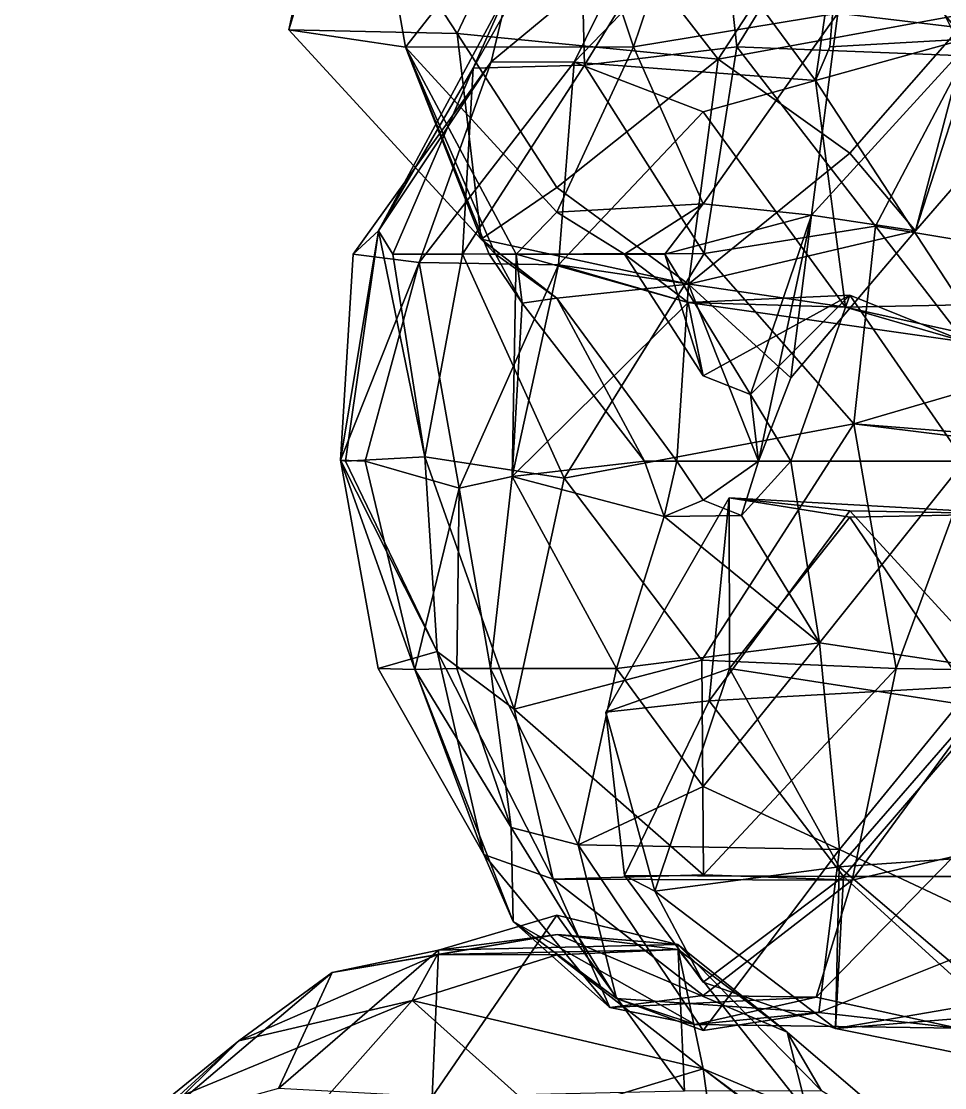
# Model space of a CAD drawing. Extents: x 290095 to 295679, y 4553756 to 4561441.
# Drawn here: x 293830.6 to 293909.9, y 4558870.9 to 4558962.6 of the extents above; entities that cross this region are included whole.
import ezdxf

# ---------------------------------------------------------------- set-up
doc = ezdxf.new("R2010")
doc.units = 0
doc.layers.add('Au_ppm_Pref_-_0_5', color=7, linetype='CONTINUOUS')

msp = doc.modelspace()

# ---------------------------------------------------------------- linework, layer by layer
at = {"layer": 'Au_ppm_Pref_-_0_5'}
for points in [[(293853.55, 4558961.841, 1805.555), (293859.778, 4558982.198, 1805.772), (293863.592, 4558960.343, 1811.355)], [(293853.55, 4558961.841, 1805.555), (293857.13, 4558978.192, 1802.323), (293859.778, 4558982.198, 1805.772)], [(293877.357, 4558977.91, 1811.218), (293863.592, 4558960.343, 1811.355), (293859.778, 4558982.198, 1805.772)], [(293917.647, 4558979.969, 1792.806), (293916.739, 4558962.187, 1787.396), (293905.544, 4558980.67, 1787.134)], [(293905.544, 4558980.67, 1787.134), (293916.739, 4558962.187, 1787.396), (293907.352, 4558968.249, 1781.797)], [(293853.55, 4558961.841, 1805.555), (293868.032, 4558961.529, 1800.212), (293857.13, 4558978.192, 1802.323)], [(293857.13, 4558978.192, 1802.323), (293868.032, 4558961.529, 1800.212), (293875.884, 4558978.121, 1799.441)], [(293890.455, 4558959.317, 1799.052), (293903.067, 4558978.685, 1798.975), (293875.884, 4558978.121, 1799.441)], [(293877.357, 4558977.91, 1811.218), (293889.194, 4558978.193, 1817.424), (293883.177, 4558960.374, 1814.326)], [(293889.194, 4558978.193, 1817.424), (293900.759, 4558963.284, 1815.98), (293883.177, 4558960.374, 1814.326)], [(293903.067, 4558978.685, 1798.975), (293890.455, 4558959.317, 1799.052), (293912.404, 4558963.328, 1801.533)], [(293911.683, 4558961.048, 1836.749), (293921.408, 4558978.192, 1837.879), (293901.192, 4558973.811, 1836.433)], [(293920.19, 4558978.192, 1862.211), (293911.703, 4558959.61, 1860.698), (293902.694, 4558977.633, 1858.944)], [(293877.357, 4558977.91, 1811.218), (293883.177, 4558960.374, 1814.326), (293863.592, 4558960.343, 1811.355)], [(293890.455, 4558959.317, 1799.052), (293875.884, 4558978.121, 1799.441), (293868.032, 4558961.529, 1800.212)], [(293902.694, 4558977.633, 1858.944), (293892.067, 4558960.374, 1857.649), (293890.248, 4558977.217, 1852.758)], [(293902.694, 4558977.633, 1858.944), (293911.703, 4558959.61, 1860.698), (293892.067, 4558960.374, 1857.649)], [(293890.248, 4558977.217, 1852.758), (293878.967, 4558958.811, 1852.141), (293878.576, 4558974.713, 1846.33)], [(293892.067, 4558960.374, 1857.649), (293878.967, 4558958.811, 1852.141), (293890.248, 4558977.217, 1852.758)], [(293878.967, 4558958.811, 1852.141), (293869.413, 4558958.543, 1846.148), (293878.576, 4558974.713, 1846.33)], [(293872.449, 4558965.361, 1840.258), (293878.576, 4558974.713, 1846.33), (293869.413, 4558958.543, 1846.148)], [(293901.192, 4558973.811, 1836.433), (293889.184, 4558970.587, 1831.847), (293898.837, 4558957.495, 1830.481)], [(293900.078, 4558960.374, 1835.251), (293901.192, 4558973.811, 1836.433), (293898.837, 4558957.495, 1830.481)], [(293900.078, 4558960.374, 1835.251), (293911.683, 4558961.048, 1836.749), (293901.192, 4558973.811, 1836.433)], [(293883.027, 4558969.082, 1835.251), (293878.09, 4558959.053, 1829.887), (293889.184, 4558970.587, 1831.847)], [(293889.184, 4558970.587, 1831.847), (293878.09, 4558959.053, 1829.887), (293898.837, 4558957.495, 1830.481)], [(293870.959, 4558959.078, 1836.226), (293883.027, 4558969.082, 1835.251), (293872.449, 4558965.361, 1840.258)], [(293883.027, 4558969.082, 1835.251), (293870.959, 4558959.078, 1836.226), (293878.09, 4558959.053, 1829.887)], [(293907.352, 4558968.249, 1781.797), (293927.282, 4558961.132, 1781.952), (293911.249, 4558968.665, 1777.144)], [(293916.739, 4558962.187, 1787.396), (293927.282, 4558961.132, 1781.952), (293907.352, 4558968.249, 1781.797)], [(293913.02, 4558961.807, 1811.233), (293900.759, 4558963.284, 1815.98), (293924.885, 4558966.465, 1816.392)], [(293870.959, 4558959.078, 1836.226), (293872.449, 4558965.361, 1840.258), (293861.27, 4558944.551, 1841.165)], [(293872.449, 4558965.361, 1840.258), (293869.413, 4558958.543, 1846.148), (293861.27, 4558944.551, 1841.165)], [(293889.184, 4558946.879, 1815.993), (293883.177, 4558960.374, 1814.326), (293900.759, 4558963.284, 1815.98)], [(293889.184, 4558946.879, 1815.993), (293900.759, 4558963.284, 1815.98), (293898.493, 4558945.903, 1810.1)], [(293912.404, 4558963.328, 1801.533), (293890.455, 4558959.317, 1799.052), (293901.783, 4558951.231, 1802.507)], [(293913.02, 4558961.807, 1811.233), (293898.493, 4558945.903, 1810.1), (293900.759, 4558963.284, 1815.98)], [(293901.783, 4558951.231, 1802.507), (293907.438, 4558944.562, 1805.555), (293912.404, 4558963.328, 1801.533)], [(293912.404, 4558963.328, 1801.533), (293907.438, 4558944.562, 1805.555), (293923.473, 4558963.085, 1805.886)], [(293913.02, 4558961.807, 1811.233), (293923.473, 4558963.085, 1805.886), (293907.438, 4558944.562, 1805.555)], [(293853.55, 4558961.841, 1805.555), (293863.592, 4558960.343, 1811.355), (293870.092, 4558943.84, 1805.555)], [(293853.55, 4558961.841, 1805.555), (293870.092, 4558943.84, 1805.555), (293868.032, 4558961.529, 1800.212)], [(293913.02, 4558961.807, 1811.233), (293907.438, 4558944.562, 1805.555), (293898.493, 4558945.903, 1810.1)], [(293876.585, 4558948.278, 1801.523), (293890.455, 4558959.317, 1799.052), (293868.032, 4558961.529, 1800.212)], [(293868.032, 4558961.529, 1800.212), (293870.092, 4558943.84, 1805.555), (293876.585, 4558948.278, 1801.523)], [(293911.683, 4558961.048, 1836.749), (293900.078, 4558960.374, 1835.251), (293898.837, 4558957.495, 1830.481)], [(293911.683, 4558961.048, 1836.749), (293898.837, 4558957.495, 1830.481), (293911.456, 4558938.198, 1829.509)], [(293863.592, 4558960.343, 1811.355), (293883.177, 4558960.374, 1814.326), (293876.585, 4558946.148, 1812.691)], [(293870.092, 4558943.84, 1805.555), (293863.592, 4558960.343, 1811.355), (293871.33, 4558942.556, 1809.017)], [(293871.33, 4558942.556, 1809.017), (293863.592, 4558960.343, 1811.355), (293870.778, 4558942.556, 1811.494)], [(293870.778, 4558942.556, 1811.494), (293863.592, 4558960.343, 1811.355), (293873.089, 4558942.556, 1813.142)], [(293873.089, 4558942.556, 1813.142), (293863.592, 4558960.343, 1811.355), (293876.585, 4558946.148, 1812.691)], [(293889.184, 4558946.879, 1815.993), (293876.585, 4558946.148, 1812.691), (293883.177, 4558960.374, 1814.326)], [(293892.067, 4558960.374, 1857.649), (293889.256, 4558942.596, 1853.019), (293878.967, 4558958.811, 1852.141)], [(293892.067, 4558960.374, 1857.649), (293904.001, 4558944.968, 1857.16), (293889.256, 4558942.596, 1853.019)], [(293892.067, 4558960.374, 1857.649), (293911.703, 4558959.61, 1860.698), (293904.001, 4558944.968, 1857.16)], [(293870.959, 4558959.078, 1836.226), (293861.27, 4558944.551, 1841.165), (293859.094, 4558942.556, 1835.251)], [(293870.959, 4558959.078, 1836.226), (293859.094, 4558942.556, 1835.251), (293864.756, 4558941.832, 1829.526)], [(293870.959, 4558959.078, 1836.226), (293864.756, 4558941.832, 1829.526), (293878.09, 4558959.053, 1829.887)], [(293878.09, 4558959.053, 1829.887), (293864.756, 4558941.832, 1829.526), (293876.745, 4558941.626, 1823.191)], [(293890.455, 4558959.317, 1799.052), (293876.585, 4558948.278, 1801.523), (293887.91, 4558939.981, 1804.298)], [(293878.09, 4558959.053, 1829.887), (293876.745, 4558941.626, 1823.191), (293889.184, 4558954.785, 1825.236)], [(293898.837, 4558957.495, 1830.481), (293878.09, 4558959.053, 1829.887), (293889.184, 4558954.785, 1825.236)], [(293890.455, 4558959.317, 1799.052), (293887.91, 4558939.981, 1804.298), (293901.783, 4558951.231, 1802.507)], [(293904.001, 4558944.968, 1857.16), (293911.703, 4558959.61, 1860.698), (293926.319, 4558941.265, 1859.257)], [(293869.413, 4558958.543, 1846.148), (293862.498, 4558942.556, 1847.13), (293861.27, 4558944.551, 1841.165)], [(293862.498, 4558942.556, 1847.13), (293869.413, 4558958.543, 1846.148), (293868.497, 4558942.556, 1850.942)], [(293869.413, 4558958.543, 1846.148), (293878.967, 4558958.811, 1852.141), (293868.497, 4558942.556, 1850.942)], [(293889.256, 4558942.596, 1853.019), (293868.497, 4558942.556, 1850.942), (293878.967, 4558958.811, 1852.141)], [(293898.837, 4558957.495, 1830.481), (293889.184, 4558954.785, 1825.236), (293901.423, 4558937.976, 1823.615)], [(293898.837, 4558957.495, 1830.481), (293901.423, 4558937.976, 1823.615), (293911.456, 4558938.198, 1829.509)], [(293889.184, 4558954.785, 1825.236), (293876.745, 4558941.626, 1823.191), (293901.423, 4558937.976, 1823.615)], [(293901.783, 4558951.231, 1802.507), (293887.91, 4558939.981, 1804.298), (293907.438, 4558944.562, 1805.555)], [(293887.91, 4558939.981, 1804.298), (293876.585, 4558948.278, 1801.523), (293870.092, 4558943.84, 1805.555)], [(293882.428, 4558942.556, 1814.249), (293873.089, 4558942.556, 1813.142), (293876.585, 4558946.148, 1812.691)], [(293889.184, 4558946.879, 1815.993), (293882.428, 4558942.556, 1814.249), (293876.585, 4558946.148, 1812.691)], [(293889.184, 4558946.879, 1815.993), (293885.887, 4558942.556, 1811.494), (293882.428, 4558942.556, 1814.249)], [(293889.184, 4558946.879, 1815.993), (293898.493, 4558945.903, 1810.1), (293885.887, 4558942.556, 1811.494)], [(293893.24, 4558930.475, 1811.494), (293885.887, 4558942.556, 1811.494), (293898.493, 4558945.903, 1810.1)], [(293893.932, 4558924.738, 1809.256), (293893.24, 4558930.475, 1811.494), (293898.493, 4558945.903, 1810.1)], [(293893.932, 4558924.738, 1809.256), (293898.493, 4558945.903, 1810.1), (293896.708, 4558931.915, 1805.555)], [(293898.493, 4558945.903, 1810.1), (293907.438, 4558944.562, 1805.555), (293896.708, 4558931.915, 1805.555)], [(293859.094, 4558942.556, 1835.251), (293861.27, 4558944.551, 1841.165), (293857.994, 4558924.837, 1835.133)], [(293858.437, 4558924.738, 1841.191), (293857.994, 4558924.837, 1835.133), (293861.27, 4558944.551, 1841.165)], [(293865.235, 4558925.107, 1846.779), (293858.437, 4558924.738, 1841.191), (293861.27, 4558944.551, 1841.165)], [(293861.27, 4558944.551, 1841.165), (293862.498, 4558942.556, 1847.13), (293865.235, 4558925.107, 1846.779)], [(293896.708, 4558931.915, 1805.555), (293907.438, 4558944.562, 1805.555), (293887.91, 4558939.981, 1804.298)], [(293902.125, 4558927.968, 1852.154), (293889.256, 4558942.596, 1853.019), (293904.001, 4558944.968, 1857.16)], [(293902.125, 4558927.968, 1852.154), (293904.001, 4558944.968, 1857.16), (293914.383, 4558931.547, 1856.739)], [(293914.383, 4558931.547, 1856.739), (293904.001, 4558944.968, 1857.16), (293926.319, 4558941.265, 1859.257)], [(293870.092, 4558943.84, 1805.555), (293871.33, 4558942.556, 1809.017), (293876.585, 4558938.762, 1810.229)], [(293870.092, 4558943.84, 1805.555), (293876.585, 4558938.762, 1810.229), (293887.91, 4558939.981, 1804.298)], [(293864.756, 4558941.832, 1829.526), (293859.094, 4558942.556, 1835.251), (293857.994, 4558924.837, 1835.133)], [(293865.235, 4558925.107, 1846.779), (293862.498, 4558942.556, 1847.13), (293868.497, 4558942.556, 1850.942)], [(293865.235, 4558925.107, 1846.779), (293868.497, 4558942.556, 1850.942), (293877.215, 4558923.281, 1851.399)], [(293877.215, 4558923.281, 1851.399), (293868.497, 4558942.556, 1850.942), (293889.256, 4558942.596, 1853.019)], [(293871.33, 4558942.556, 1809.017), (293870.778, 4558942.556, 1811.494), (293873.605, 4558938.342, 1811.494)], [(293873.605, 4558938.342, 1811.494), (293870.778, 4558942.556, 1811.494), (293873.089, 4558942.556, 1813.142)], [(293871.33, 4558942.556, 1809.017), (293873.605, 4558938.342, 1811.494), (293876.585, 4558938.762, 1810.229)], [(293887.885, 4558938.392, 1817.641), (293872.759, 4558923.44, 1817.076), (293873.089, 4558942.556, 1813.142)], [(293873.089, 4558942.556, 1813.142), (293872.759, 4558923.44, 1817.076), (293873.605, 4558938.342, 1811.494)], [(293887.885, 4558938.392, 1817.641), (293873.089, 4558942.556, 1813.142), (293882.428, 4558942.556, 1814.249)], [(293889.256, 4558942.596, 1853.019), (293902.125, 4558927.968, 1852.154), (293877.215, 4558923.281, 1851.399)], [(293889.184, 4558932.087, 1813.943), (293887.885, 4558938.392, 1817.641), (293882.428, 4558942.556, 1814.249)], [(293889.184, 4558932.087, 1813.943), (293882.428, 4558942.556, 1814.249), (293885.887, 4558942.556, 1811.494)], [(293889.184, 4558932.087, 1813.943), (293885.887, 4558942.556, 1811.494), (293893.24, 4558930.475, 1811.494)], [(293857.994, 4558924.837, 1835.133), (293860.131, 4558924.738, 1829.312), (293864.756, 4558941.832, 1829.526)], [(293868.205, 4558922.418, 1823.691), (293864.756, 4558941.832, 1829.526), (293860.131, 4558924.738, 1829.312)], [(293868.205, 4558922.418, 1823.691), (293876.745, 4558941.626, 1823.191), (293864.756, 4558941.832, 1829.526)], [(293868.205, 4558922.418, 1823.691), (293872.759, 4558923.44, 1817.076), (293876.745, 4558941.626, 1823.191)], [(293887.885, 4558938.392, 1817.641), (293876.745, 4558941.626, 1823.191), (293872.759, 4558923.44, 1817.076)], [(293901.423, 4558937.976, 1823.615), (293876.745, 4558941.626, 1823.191), (293887.885, 4558938.392, 1817.641)], [(293886.916, 4558924.738, 1810.425), (293887.91, 4558939.981, 1804.298), (293876.585, 4558938.762, 1810.229)], [(293893.932, 4558924.738, 1809.256), (293887.91, 4558939.981, 1804.298), (293886.916, 4558924.738, 1810.425)], [(293893.932, 4558924.738, 1809.256), (293896.708, 4558931.915, 1805.555), (293887.91, 4558939.981, 1804.298)], [(293884.122, 4558924.738, 1811.494), (293876.585, 4558938.762, 1810.229), (293873.605, 4558938.342, 1811.494)], [(293884.122, 4558924.738, 1811.494), (293886.916, 4558924.738, 1810.425), (293876.585, 4558938.762, 1810.229)], [(293889.184, 4558932.087, 1813.943), (293901.783, 4558939.02, 1812.673), (293887.885, 4558938.392, 1817.641)], [(293911.793, 4558934.989, 1818.736), (293887.885, 4558938.392, 1817.641), (293901.783, 4558939.02, 1812.673)], [(293889.184, 4558932.087, 1813.943), (293893.24, 4558930.475, 1811.494), (293901.783, 4558939.02, 1812.673)], [(293896.717, 4558924.738, 1811.494), (293901.783, 4558939.02, 1812.673), (293893.24, 4558930.475, 1811.494)], [(293896.717, 4558924.738, 1811.494), (293911.659, 4558924.738, 1812.778), (293901.783, 4558939.02, 1812.673)], [(293911.793, 4558934.989, 1818.736), (293901.783, 4558939.02, 1812.673), (293911.659, 4558924.738, 1812.778)], [(293884.122, 4558924.738, 1811.494), (293873.605, 4558938.342, 1811.494), (293872.759, 4558923.44, 1817.076)], [(293901.423, 4558937.976, 1823.615), (293887.885, 4558938.392, 1817.641), (293911.793, 4558934.989, 1818.736)], [(293911.456, 4558938.198, 1829.509), (293901.423, 4558937.976, 1823.615), (293920.729, 4558933.713, 1823.373)], [(293901.423, 4558937.976, 1823.615), (293911.793, 4558934.989, 1818.736), (293920.729, 4558933.713, 1823.373)], [(293929.494, 4558925.781, 1853.459), (293902.125, 4558927.968, 1852.154), (293914.383, 4558931.547, 1856.739)], [(293896.717, 4558924.738, 1811.494), (293893.24, 4558930.475, 1811.494), (293893.932, 4558924.738, 1809.256)], [(293902.125, 4558927.968, 1852.154), (293889.06, 4558907.632, 1851.286), (293877.215, 4558923.281, 1851.399)], [(293902.125, 4558927.968, 1852.154), (293905.779, 4558906.907, 1848.394), (293889.06, 4558907.632, 1851.286)], [(293902.125, 4558927.968, 1852.154), (293929.494, 4558925.781, 1853.459), (293913.03, 4558926.606, 1847.259)], [(293913.03, 4558926.606, 1847.259), (293905.779, 4558906.907, 1848.394), (293902.125, 4558927.968, 1852.154)], [(293905.779, 4558906.907, 1848.394), (293913.03, 4558926.606, 1847.259), (293915.239, 4558906.749, 1841.145)], [(293865.235, 4558925.107, 1846.779), (293866.316, 4558908.371, 1841.13), (293858.437, 4558924.738, 1841.191)], [(293877.215, 4558923.281, 1851.399), (293872.932, 4558903.408, 1848.252), (293865.235, 4558925.107, 1846.779)], [(293865.235, 4558925.107, 1846.779), (293872.932, 4558903.408, 1848.252), (293866.316, 4558908.371, 1841.13)], [(293866.316, 4558908.371, 1841.13), (293861.229, 4558906.92, 1835.251), (293857.994, 4558924.837, 1835.133)], [(293857.994, 4558924.837, 1835.133), (293861.229, 4558906.92, 1835.251), (293864.386, 4558906.84, 1829.305)], [(293857.994, 4558924.837, 1835.133), (293858.437, 4558924.738, 1841.191), (293866.316, 4558908.371, 1841.13)], [(293864.386, 4558906.84, 1829.305), (293860.131, 4558924.738, 1829.312), (293857.994, 4558924.837, 1835.133)], [(293868.205, 4558922.418, 1823.691), (293860.131, 4558924.738, 1829.312), (293864.386, 4558906.84, 1829.305)], [(293885.826, 4558919.989, 1811.494), (293884.122, 4558924.738, 1811.494), (293872.759, 4558923.44, 1817.076)], [(293884.122, 4558924.738, 1811.494), (293885.826, 4558919.989, 1811.494), (293886.916, 4558924.738, 1810.425)], [(293885.826, 4558919.989, 1811.494), (293889.184, 4558921.382, 1810.375), (293886.916, 4558924.738, 1810.425)], [(293893.932, 4558924.738, 1809.256), (293886.916, 4558924.738, 1810.425), (293889.184, 4558921.382, 1810.375)], [(293892.488, 4558920.066, 1811.494), (293893.932, 4558924.738, 1809.256), (293889.184, 4558921.382, 1810.375)], [(293896.717, 4558924.738, 1811.494), (293892.488, 4558920.066, 1811.494), (293899.181, 4558909.135, 1813.459)], [(293892.488, 4558920.066, 1811.494), (293896.717, 4558924.738, 1811.494), (293893.932, 4558924.738, 1809.256)], [(293896.717, 4558924.738, 1811.494), (293899.181, 4558909.135, 1813.459), (293911.659, 4558924.738, 1812.778)], [(293913.653, 4558906.94, 1818.007), (293911.659, 4558924.738, 1812.778), (293899.181, 4558909.135, 1813.459)], [(293868.205, 4558922.418, 1823.691), (293870.903, 4558906.92, 1818.372), (293872.759, 4558923.44, 1817.076)], [(293870.903, 4558906.92, 1818.372), (293881.721, 4558906.92, 1813.915), (293872.759, 4558923.44, 1817.076)], [(293885.826, 4558919.989, 1811.494), (293872.759, 4558923.44, 1817.076), (293881.721, 4558906.92, 1813.915)], [(293877.215, 4558923.281, 1851.399), (293889.06, 4558907.632, 1851.286), (293872.932, 4558903.408, 1848.252)], [(293868.008, 4558906.92, 1823.373), (293868.205, 4558922.418, 1823.691), (293864.386, 4558906.84, 1829.305)], [(293868.205, 4558922.418, 1823.691), (293868.008, 4558906.92, 1823.373), (293870.903, 4558906.92, 1818.372)], [(293880.814, 4558903.162, 1870.887), (293891.416, 4558921.582, 1870.887), (293891.437, 4558906.92, 1875.765)], [(293891.416, 4558921.582, 1870.887), (293880.814, 4558903.162, 1870.887), (293889.697, 4558904.141, 1866.116)], [(293885.826, 4558919.989, 1811.494), (293892.488, 4558920.066, 1811.494), (293889.184, 4558921.382, 1810.375)], [(293891.416, 4558921.582, 1870.887), (293889.697, 4558904.141, 1866.116), (293901.783, 4558920.468, 1866.371)], [(293915.927, 4558920.211, 1870.887), (293901.783, 4558919.936, 1875.226), (293891.416, 4558921.582, 1870.887)], [(293915.927, 4558920.211, 1870.887), (293891.416, 4558921.582, 1870.887), (293901.783, 4558920.468, 1866.371)], [(293891.416, 4558921.582, 1870.887), (293901.783, 4558919.936, 1875.226), (293891.437, 4558906.92, 1875.765)], [(293901.783, 4558920.468, 1866.371), (293889.697, 4558904.141, 1866.116), (293915.453, 4558905.556, 1866.466)], [(293915.927, 4558920.211, 1870.887), (293901.783, 4558920.468, 1866.371), (293915.453, 4558905.556, 1866.466)], [(293885.826, 4558919.989, 1811.494), (293881.721, 4558906.92, 1813.915), (293899.181, 4558909.135, 1813.459)], [(293885.826, 4558919.989, 1811.494), (293899.181, 4558909.135, 1813.459), (293892.488, 4558920.066, 1811.494)], [(293912.837, 4558903.613, 1874.996), (293891.437, 4558906.92, 1875.765), (293901.783, 4558919.936, 1875.226)], [(293912.837, 4558903.613, 1874.996), (293901.783, 4558919.936, 1875.226), (293915.927, 4558920.211, 1870.887)], [(293899.181, 4558909.135, 1813.459), (293881.721, 4558906.92, 1813.915), (293889.184, 4558896.761, 1814.047)], [(293900.901, 4558891.357, 1818.662), (293899.181, 4558909.135, 1813.459), (293889.184, 4558896.761, 1814.047)], [(293913.653, 4558906.94, 1818.007), (293899.181, 4558909.135, 1813.459), (293900.901, 4558891.357, 1818.662)], [(293870.326, 4558890.906, 1835.251), (293861.229, 4558906.92, 1835.251), (293866.316, 4558908.371, 1841.13)], [(293870.326, 4558890.906, 1835.251), (293866.316, 4558908.371, 1841.13), (293876.272, 4558888.798, 1841.154)], [(293866.316, 4558908.371, 1841.13), (293872.932, 4558903.408, 1848.252), (293876.272, 4558888.798, 1841.154)], [(293889.06, 4558907.632, 1851.286), (293889.216, 4558889.162, 1846.823), (293872.932, 4558903.408, 1848.252)], [(293889.216, 4558889.162, 1846.823), (293889.06, 4558907.632, 1851.286), (293905.779, 4558906.907, 1848.394)], [(293861.229, 4558906.92, 1835.251), (293870.326, 4558890.906, 1835.251), (293864.386, 4558906.84, 1829.305)], [(293872.679, 4558893.24, 1823.373), (293868.008, 4558906.92, 1823.373), (293864.386, 4558906.84, 1829.305)], [(293872.853, 4558885.146, 1829.24), (293872.679, 4558893.24, 1823.373), (293864.386, 4558906.84, 1829.305)], [(293864.386, 4558906.84, 1829.305), (293870.326, 4558890.906, 1835.251), (293872.853, 4558885.146, 1829.24)], [(293868.008, 4558906.92, 1823.373), (293872.679, 4558893.24, 1823.373), (293870.903, 4558906.92, 1818.372)], [(293872.679, 4558893.24, 1823.373), (293878.433, 4558891.741, 1818.193), (293870.903, 4558906.92, 1818.372)], [(293870.903, 4558906.92, 1818.372), (293878.433, 4558891.741, 1818.193), (293881.721, 4558906.92, 1813.915)], [(293878.433, 4558891.741, 1818.193), (293889.184, 4558896.761, 1814.047), (293881.721, 4558906.92, 1813.915)], [(293880.814, 4558903.162, 1870.887), (293891.437, 4558906.92, 1875.765), (293885.021, 4558887.78, 1872.394)], [(293885.021, 4558887.78, 1872.394), (293891.437, 4558906.92, 1875.765), (293900.861, 4558889.872, 1875.293)], [(293889.216, 4558889.162, 1846.823), (293905.779, 4558906.907, 1848.394), (293901.986, 4558888.724, 1841.155)], [(293912.837, 4558903.613, 1874.996), (293900.861, 4558889.872, 1875.293), (293891.437, 4558906.92, 1875.765)], [(293913.653, 4558906.94, 1818.007), (293900.901, 4558891.357, 1818.662), (293916.179, 4558884.164, 1823.209)], [(293905.779, 4558906.907, 1848.394), (293915.239, 4558906.749, 1841.145), (293901.986, 4558888.724, 1841.155)], [(293910.701, 4558890.745, 1834.571), (293901.986, 4558888.724, 1841.155), (293915.239, 4558906.749, 1841.145)], [(293915.453, 4558905.556, 1866.466), (293889.697, 4558904.141, 1866.116), (293901.233, 4558889.032, 1864.892)], [(293926.319, 4558889.04, 1865.096), (293915.453, 4558905.556, 1866.466), (293901.233, 4558889.032, 1864.892)], [(293880.814, 4558903.162, 1870.887), (293882.425, 4558889.102, 1867.701), (293889.697, 4558904.141, 1866.116)], [(293889.697, 4558904.141, 1866.116), (293882.425, 4558889.102, 1867.701), (293901.233, 4558889.032, 1864.892)], [(293876.272, 4558888.798, 1841.154), (293872.932, 4558903.408, 1848.252), (293889.216, 4558889.162, 1846.823)], [(293880.814, 4558903.162, 1870.887), (293885.021, 4558887.78, 1872.394), (293882.425, 4558889.102, 1867.701)], [(293912.837, 4558903.613, 1874.996), (293926.974, 4558891.68, 1874.947), (293900.861, 4558889.872, 1875.293)], [(293878.433, 4558891.741, 1818.193), (293900.901, 4558891.357, 1818.662), (293889.184, 4558896.761, 1814.047)], [(293878.433, 4558891.741, 1818.193), (293872.679, 4558893.24, 1823.373), (293881.719, 4558878.546, 1823.373)], [(293881.719, 4558878.546, 1823.373), (293872.679, 4558893.24, 1823.373), (293872.853, 4558885.146, 1829.24)], [(293900.901, 4558891.357, 1818.662), (293878.433, 4558891.741, 1818.193), (293889.184, 4558875.797, 1818.937)], [(293878.433, 4558891.741, 1818.193), (293881.719, 4558878.546, 1823.373), (293889.184, 4558875.797, 1818.937)], [(293900.901, 4558891.357, 1818.662), (293889.184, 4558875.797, 1818.937), (293899.128, 4558877.345, 1824.141)], [(293900.901, 4558891.357, 1818.662), (293899.128, 4558877.345, 1824.141), (293916.179, 4558884.164, 1823.209)], [(293914.383, 4558878.344, 1874.474), (293900.861, 4558889.872, 1875.293), (293926.974, 4558891.68, 1874.947)], [(293870.326, 4558890.906, 1835.251), (293876.272, 4558888.798, 1841.154), (293881.157, 4558877.751, 1835.251)], [(293870.326, 4558890.906, 1835.251), (293881.157, 4558877.751, 1835.251), (293872.853, 4558885.146, 1829.24)], [(293910.701, 4558890.745, 1834.571), (293898.885, 4558878.662, 1834.158), (293901.986, 4558888.724, 1841.155)], [(293910.701, 4558890.745, 1834.571), (293911.068, 4558875.971, 1829.312), (293898.885, 4558878.662, 1834.158)], [(293900.57, 4558875.943, 1870.887), (293885.021, 4558887.78, 1872.394), (293900.861, 4558889.872, 1875.293)], [(293900.57, 4558875.943, 1870.887), (293900.861, 4558889.872, 1875.293), (293914.383, 4558878.344, 1874.474)], [(293889.216, 4558889.162, 1846.823), (293901.986, 4558888.724, 1841.155), (293876.272, 4558888.798, 1841.154)], [(293901.986, 4558888.724, 1841.155), (293889.184, 4558878.795, 1838.687), (293876.272, 4558888.798, 1841.154)], [(293881.157, 4558877.751, 1835.251), (293876.272, 4558888.798, 1841.154), (293889.184, 4558878.795, 1838.687)], [(293885.021, 4558887.78, 1872.394), (293889.184, 4558879.927, 1867.829), (293882.425, 4558889.102, 1867.701)], [(293882.425, 4558889.102, 1867.701), (293889.184, 4558879.927, 1867.829), (293901.233, 4558889.032, 1864.892)], [(293900.57, 4558875.943, 1870.887), (293901.233, 4558889.032, 1864.892), (293889.184, 4558879.927, 1867.829)], [(293889.184, 4558878.795, 1838.687), (293901.986, 4558888.724, 1841.155), (293898.885, 4558878.662, 1834.158)], [(293900.57, 4558875.943, 1870.887), (293914.383, 4558877.06, 1866.873), (293901.233, 4558889.032, 1864.892)], [(293926.319, 4558889.04, 1865.096), (293901.233, 4558889.032, 1864.892), (293914.383, 4558877.06, 1866.873)], [(293900.57, 4558875.943, 1870.887), (293889.184, 4558879.927, 1867.829), (293885.021, 4558887.78, 1872.394)], [(293876.585, 4558885.714, 1816.304), (293865.873, 4558870.076, 1816.141), (293866.411, 4558882.679, 1810.496)], [(293876.585, 4558885.714, 1816.304), (293887.585, 4558870.57, 1816.442), (293865.873, 4558870.076, 1816.141)], [(293876.585, 4558885.714, 1816.304), (293866.411, 4558882.679, 1810.496), (293887.002, 4558883.169, 1810.545)], [(293876.585, 4558885.714, 1816.304), (293887.002, 4558883.169, 1810.545), (293887.585, 4558870.57, 1816.442)], [(293872.853, 4558885.146, 1829.24), (293881.157, 4558877.751, 1835.251), (293888.484, 4558876.302, 1829.207)], [(293888.484, 4558876.302, 1829.207), (293881.719, 4558878.546, 1823.373), (293872.853, 4558885.146, 1829.24)], [(293857.283, 4558880.763, 1805.555), (293876.643, 4558884.052, 1805.633), (293866.411, 4558882.679, 1810.496)], [(293876.643, 4558884.052, 1805.633), (293857.283, 4558880.763, 1805.555), (293866.347, 4558882.326, 1800.761)], [(293866.347, 4558882.326, 1800.761), (293887.037, 4558882.747, 1800.722), (293876.643, 4558884.052, 1805.633)], [(293887.002, 4558883.169, 1810.545), (293866.411, 4558882.679, 1810.496), (293876.643, 4558884.052, 1805.633)], [(293887.002, 4558883.169, 1810.545), (293876.643, 4558884.052, 1805.633), (293896.391, 4558875.647, 1805.555)], [(293896.391, 4558875.647, 1805.555), (293876.643, 4558884.052, 1805.633), (293887.037, 4558882.747, 1800.722)], [(293911.068, 4558875.971, 1829.312), (293916.179, 4558884.164, 1823.209), (293899.128, 4558877.345, 1824.141)], [(293887.002, 4558883.169, 1810.545), (293899.367, 4558870.606, 1811.056), (293887.585, 4558870.57, 1816.442)], [(293887.002, 4558883.169, 1810.545), (293896.391, 4558875.647, 1805.555), (293899.367, 4558870.606, 1811.056)], [(293866.347, 4558882.326, 1800.761), (293857.283, 4558880.763, 1805.555), (293849.247, 4558874.906, 1800.052)], [(293849.247, 4558874.906, 1800.052), (293864.168, 4558878.353, 1793.825), (293866.347, 4558882.326, 1800.761)], [(293852.661, 4558870.809, 1811.255), (293866.411, 4558882.679, 1810.496), (293865.873, 4558870.076, 1816.141)], [(293852.661, 4558870.809, 1811.255), (293857.283, 4558880.763, 1805.555), (293866.411, 4558882.679, 1810.496)], [(293866.347, 4558882.326, 1800.761), (293864.168, 4558878.353, 1793.825), (293876.585, 4558882.304, 1795.942)], [(293876.585, 4558882.304, 1795.942), (293864.168, 4558878.353, 1793.825), (293889.19, 4558872.476, 1793.556)], [(293866.347, 4558882.326, 1800.761), (293876.585, 4558882.304, 1795.942), (293887.037, 4558882.747, 1800.722)], [(293887.037, 4558882.747, 1800.722), (293876.585, 4558882.304, 1795.942), (293889.19, 4558872.476, 1793.556)], [(293896.391, 4558875.647, 1805.555), (293887.037, 4558882.747, 1800.722), (293898.139, 4558868.7, 1799.962)], [(293898.139, 4558868.7, 1799.962), (293887.037, 4558882.747, 1800.722), (293889.19, 4558872.476, 1793.556)], [(293852.661, 4558870.809, 1811.255), (293842.084, 4558867.868, 1804.778), (293857.283, 4558880.763, 1805.555)], [(293857.283, 4558880.763, 1805.555), (293842.084, 4558867.868, 1804.778), (293849.247, 4558874.906, 1800.052)], [(293864.168, 4558878.353, 1793.825), (293849.247, 4558874.906, 1800.052), (293842.569, 4558869.449, 1794.661)], [(293864.168, 4558878.353, 1793.825), (293842.569, 4558869.449, 1794.661), (293854.797, 4558867.786, 1789.076)], [(293864.168, 4558878.353, 1793.825), (293854.797, 4558867.786, 1789.076), (293875.379, 4558868.312, 1788.423)], [(293875.379, 4558868.312, 1788.423), (293889.19, 4558872.476, 1793.556), (293864.168, 4558878.353, 1793.825)], [(293889.184, 4558878.795, 1838.687), (293898.885, 4558878.662, 1834.158), (293881.157, 4558877.751, 1835.251)], [(293881.157, 4558877.751, 1835.251), (293898.885, 4558878.662, 1834.158), (293888.484, 4558876.302, 1829.207)], [(293899.128, 4558877.345, 1824.141), (293881.719, 4558878.546, 1823.373), (293888.484, 4558876.302, 1829.207)], [(293881.719, 4558878.546, 1823.373), (293899.128, 4558877.345, 1824.141), (293889.184, 4558875.797, 1818.937)], [(293898.885, 4558878.662, 1834.158), (293911.068, 4558875.971, 1829.312), (293888.484, 4558876.302, 1829.207)], [(293900.57, 4558875.943, 1870.887), (293914.383, 4558878.344, 1874.474), (293925.518, 4558870.926, 1871.075)], [(293899.128, 4558877.345, 1824.141), (293888.484, 4558876.302, 1829.207), (293911.068, 4558875.971, 1829.312)], [(293900.57, 4558875.943, 1870.887), (293925.518, 4558870.926, 1871.075), (293914.383, 4558877.06, 1866.873)], [(293899.367, 4558870.606, 1811.056), (293896.391, 4558875.647, 1805.555), (293909.51, 4558864.393, 1805.555)], [(293909.51, 4558864.393, 1805.555), (293896.391, 4558875.647, 1805.555), (293898.139, 4558868.7, 1799.962)], [(293842.084, 4558867.868, 1804.778), (293830.554, 4558857.753, 1799.615), (293849.247, 4558874.906, 1800.052)], [(293849.247, 4558874.906, 1800.052), (293830.554, 4558857.753, 1799.615), (293842.569, 4558869.449, 1794.661)], [(293891.599, 4558854.945, 1786.576), (293889.19, 4558872.476, 1793.556), (293875.379, 4558868.312, 1788.423)], [(293909.368, 4558857.013, 1793.676), (293898.139, 4558868.7, 1799.962), (293889.19, 4558872.476, 1793.556)], [(293909.368, 4558857.013, 1793.676), (293889.19, 4558872.476, 1793.556), (293901.783, 4558863.068, 1790.475)], [(293901.783, 4558863.068, 1790.475), (293889.19, 4558872.476, 1793.556), (293891.599, 4558854.945, 1786.576)]]:
    msp.add_3dface(points, dxfattribs=at)

doc.saveas('drawing.dxf')
